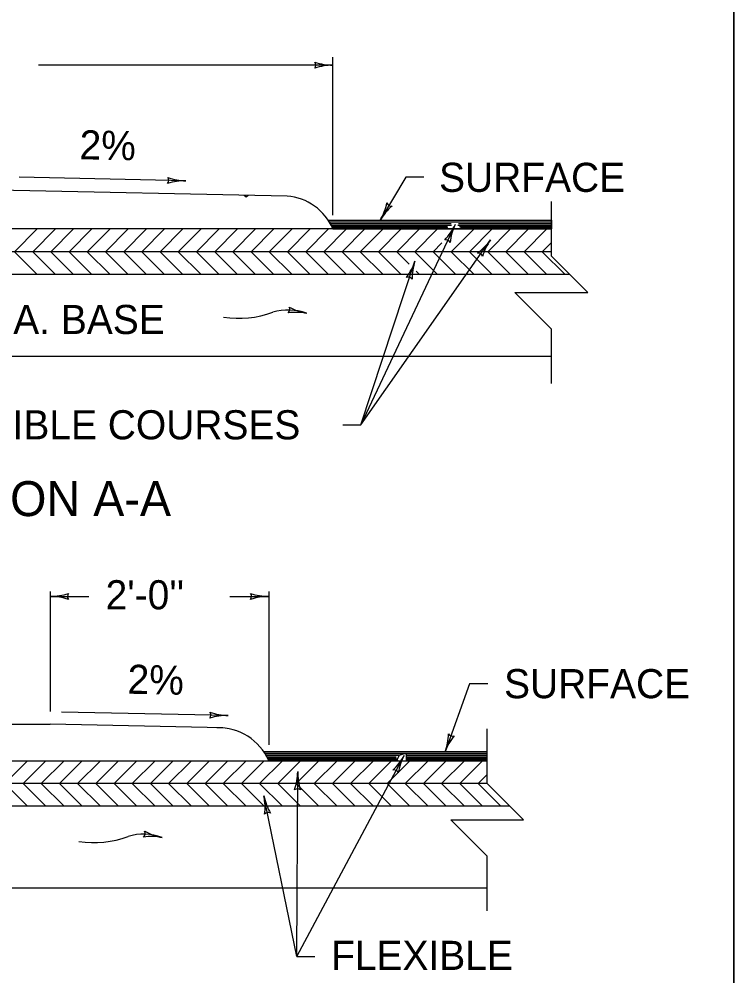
# Model space of a CAD drawing. Extents: x 1007 to 1035.5, y 1000.5 to 1021.5.
# Drawn here: x 1030.59 to 1035.5, y 1006.08 to 1012.65 of the extents above; entities that cross this region are included whole.
import ezdxf

# ---------------------------------------------------------------- set-up
doc = ezdxf.new("R2010")
doc.units = 0
for name, color, linetype in [('Level 1', 7, 'Continuous'), ('Level 10', 7, 'Continuous'), ('Level 11', 7, 'Continuous')]:
    doc.layers.add(name, color=color, linetype=linetype)

msp = doc.modelspace()

# ---------------------------------------------------------------- linework, layer by layer
at = {"layer": 'Level 1'}
for p, q in [((1032.7464, 1011.3078), (1032.7464, 1012.3914)), ((1032.7464, 1012.3372), (1030.7238, 1012.3372)), ((1031.7363, 1011.5433), (1030.5915, 1011.5672)), ((1033.2465, 1011.5672), (1033.0706, 1011.2732)), ((1033.3715, 1011.5672), (1033.2465, 1011.5672)), ((1032.4322, 1011.4379), (1030.3714, 1011.4809)), ((1032.7134, 1011.2732), (1034.2464, 1011.2732)), ((1032.7208, 1011.2618), (1034.2464, 1011.2618)), ((1032.7276, 1011.2503), (1033.5572, 1011.2503)), ((1033.6078, 1011.2503), (1034.2464, 1011.2503)), ((1032.7464, 1011.2127), (1026.4964, 1011.2127)), ((1030.5593, 1011.0563), (1030.7156, 1011.2127)), ((1030.6843, 1011.0563), (1030.8406, 1011.2127)), ((1030.8093, 1011.0563), (1030.9656, 1011.2127)), ((1030.9343, 1011.0563), (1031.0906, 1011.2127)), ((1031.0593, 1011.0563), (1031.2156, 1011.2127)), ((1031.1843, 1011.0563), (1031.3406, 1011.2127)), ((1031.3093, 1011.0563), (1031.4656, 1011.2127)), ((1031.4343, 1011.0563), (1031.5906, 1011.2127)), ((1031.5593, 1011.0563), (1031.7156, 1011.2127)), ((1031.6843, 1011.0563), (1031.8406, 1011.2127)), ((1031.8093, 1011.0563), (1031.9656, 1011.2127)), ((1031.9343, 1011.0563), (1032.0906, 1011.2127)), ((1032.0593, 1011.0563), (1032.2156, 1011.2127)), ((1032.1843, 1011.0563), (1032.3406, 1011.2127)), ((1032.3093, 1011.0563), (1032.4656, 1011.2127)), ((1032.4343, 1011.0563), (1032.5906, 1011.2127)), ((1032.5593, 1011.0563), (1032.7156, 1011.2127)), ((1032.6843, 1011.0563), (1032.8406, 1011.2127)), ((1032.7338, 1011.239), (1033.5617, 1011.239)), ((1032.7385, 1011.2298), (1033.5332, 1011.2298)), ((1032.7428, 1011.2208), (1033.5361, 1011.2208)), ((1032.7464, 1011.2127), (1034.2464, 1011.2127)), ((1032.8093, 1011.0563), (1032.9656, 1011.2127)), ((1032.9343, 1011.0563), (1033.0906, 1011.2127)), ((1033.5856, 1011.2419), (1032.9385, 1009.8678)), ((1033.0593, 1011.0563), (1033.2156, 1011.2127)), ((1033.1843, 1011.0563), (1033.3406, 1011.2127)), ((1033.3093, 1011.0563), (1033.4656, 1011.2127)), ((1033.5593, 1011.0563), (1033.7156, 1011.2127)), ((1033.6044, 1011.239), (1034.2464, 1011.239)), ((1033.6158, 1011.2298), (1034.2464, 1011.2298)), ((1033.6227, 1011.2208), (1034.2464, 1011.2208)), ((1033.6843, 1011.0563), (1033.8406, 1011.2127)), ((1033.8093, 1011.0563), (1033.9656, 1011.2127)), ((1033.9343, 1011.0563), (1034.0906, 1011.2127)), ((1034.0593, 1011.0563), (1034.2156, 1011.2127)), ((1032.9385, 1009.8678), (1033.8287, 1011.1376)), ((1034.1843, 1011.0563), (1034.2464, 1011.1185)), ((1034.2464, 1011.0563), (1026.4964, 1011.0563)), ((1030.7155, 1010.9001), (1030.5593, 1011.0563)), ((1030.8405, 1010.9001), (1030.6843, 1011.0563)), ((1030.9655, 1010.9001), (1030.8093, 1011.0563)), ((1031.0905, 1010.9001), (1030.9343, 1011.0563)), ((1031.2155, 1010.9001), (1031.0593, 1011.0563)), ((1031.3405, 1010.9001), (1031.1843, 1011.0563)), ((1031.4655, 1010.9001), (1031.3093, 1011.0563)), ((1031.5905, 1010.9001), (1031.4343, 1011.0563)), ((1031.7155, 1010.9001), (1031.5593, 1011.0563)), ((1031.8405, 1010.9001), (1031.6843, 1011.0563)), ((1031.9655, 1010.9001), (1031.8093, 1011.0563)), ((1032.0905, 1010.9001), (1031.9343, 1011.0563)), ((1032.2155, 1010.9001), (1032.0593, 1011.0563)), ((1032.3405, 1010.9001), (1032.1843, 1011.0563)), ((1032.4655, 1010.9001), (1032.3093, 1011.0563)), ((1032.5905, 1010.9001), (1032.4343, 1011.0563)), ((1032.7155, 1010.9001), (1032.5593, 1011.0563)), ((1032.8405, 1010.9001), (1032.6843, 1011.0563)), ((1032.9655, 1010.9001), (1032.8093, 1011.0563)), ((1033.0905, 1010.9001), (1032.9343, 1011.0563)), ((1033.2155, 1010.9001), (1033.0593, 1011.0563)), ((1033.2701, 1010.9705), (1033.1843, 1011.0563)), ((1033.4655, 1010.9001), (1033.3093, 1011.0563)), ((1033.4343, 1011.0563), (1033.4949, 1011.117)), ((1033.5905, 1010.9001), (1033.4343, 1011.0563)), ((1033.7155, 1010.9001), (1033.5593, 1011.0563)), ((1033.8405, 1010.9001), (1033.6843, 1011.0563)), ((1033.9655, 1010.9001), (1033.8093, 1011.0563)), ((1034.0905, 1010.9001), (1033.9343, 1011.0563)), ((1034.2155, 1010.9001), (1034.0593, 1011.0563)), ((1034.3405, 1010.9001), (1034.1843, 1011.0563)), ((1032.9385, 1009.8678), (1033.3098, 1010.9921)), ((1033.3405, 1010.9001), (1033.3188, 1010.9218)), ((1034.3716, 1010.9), (1026.6216, 1010.9)), ((1034.2464, 1010.3377), (1026.4964, 1010.3377)), ((1032.8135, 1009.8678), (1032.9385, 1009.8678)), ((1030.8052, 1008.7226), (1030.8052, 1007.8999)), ((1030.8052, 1008.6894), (1031.0692, 1008.6894)), ((1030.9276, 1008.6894), (1031.0447, 1008.6894)), ((1032.0379, 1008.6894), (1032.3052, 1008.6894)), ((1032.0533, 1008.6894), (1032.3052, 1008.6894)), ((1032.3052, 1008.7226), (1032.3052, 1007.6699)), ((1033.6847, 1008.0885), (1033.5168, 1007.6218)), ((1033.8097, 1008.0885), (1033.6847, 1008.0885)), ((1032.0259, 1007.8717), (1030.8812, 1007.8956)), ((1026.4964, 1007.8113), (1030.8052, 1007.8113)), ((1031.9909, 1007.7866), (1030.8052, 1007.8113)), ((1032.2722, 1007.6218), (1033.8052, 1007.6218)), ((1032.2796, 1007.6104), (1033.2367, 1007.6104)), ((1032.2863, 1007.599), (1033.2036, 1007.599)), ((1032.2926, 1007.5877), (1033.1803, 1007.5877)), ((1032.2973, 1007.5785), (1033.1818, 1007.5785)), ((1032.4973, 1006.2165), (1033.2358, 1007.5977)), ((1033.2483, 1007.6104), (1033.8052, 1007.6104)), ((1033.2483, 1007.599), (1033.8052, 1007.599)), ((1033.2483, 1007.5877), (1033.8052, 1007.5877)), ((1033.2483, 1007.5785), (1033.8052, 1007.5785)), ((1026.6839, 1007.5613), (1033.8052, 1007.5613)), ((1030.493, 1007.405), (1030.6493, 1007.5613)), ((1030.618, 1007.405), (1030.7743, 1007.5613)), ((1030.743, 1007.405), (1030.8993, 1007.5613)), ((1030.868, 1007.405), (1031.0243, 1007.5613)), ((1030.993, 1007.405), (1031.1493, 1007.5613)), ((1031.118, 1007.405), (1031.2743, 1007.5613)), ((1031.243, 1007.405), (1031.3993, 1007.5613)), ((1031.368, 1007.405), (1031.5243, 1007.5613)), ((1031.493, 1007.405), (1031.6493, 1007.5613)), ((1031.618, 1007.405), (1031.7743, 1007.5613)), ((1031.743, 1007.405), (1031.8993, 1007.5613)), ((1031.868, 1007.405), (1032.0243, 1007.5613)), ((1031.993, 1007.405), (1032.1493, 1007.5613)), ((1032.118, 1007.405), (1032.2743, 1007.5613)), ((1032.243, 1007.405), (1032.3993, 1007.5613)), ((1032.3016, 1007.5694), (1033.1876, 1007.5694)), ((1032.368, 1007.405), (1032.5243, 1007.5613)), ((1032.493, 1007.405), (1032.6493, 1007.5613)), ((1032.618, 1007.405), (1032.7743, 1007.5613)), ((1032.743, 1007.405), (1032.8993, 1007.5613)), ((1032.868, 1007.405), (1033.0243, 1007.5613)), ((1032.993, 1007.405), (1033.1493, 1007.5613)), ((1033.118, 1007.405), (1033.2743, 1007.5613)), ((1033.243, 1007.405), (1033.3993, 1007.5613)), ((1033.2483, 1007.5694), (1033.8052, 1007.5694)), ((1033.368, 1007.405), (1033.5243, 1007.5613)), ((1033.493, 1007.405), (1033.6493, 1007.5613)), ((1033.618, 1007.405), (1033.7743, 1007.5613)), ((1032.4973, 1006.2165), (1032.5041, 1007.486)), ((1033.743, 1007.405), (1033.8052, 1007.4672)), ((1033.8052, 1007.405), (1026.3403, 1007.405)), ((1030.6493, 1007.2488), (1030.493, 1007.405)), ((1030.7743, 1007.2488), (1030.618, 1007.405)), ((1030.8993, 1007.2488), (1030.743, 1007.405)), ((1031.0243, 1007.2488), (1030.868, 1007.405)), ((1031.1493, 1007.2488), (1030.993, 1007.405)), ((1031.2743, 1007.2488), (1031.118, 1007.405)), ((1031.3993, 1007.2488), (1031.243, 1007.405)), ((1031.5243, 1007.2488), (1031.368, 1007.405)), ((1031.6493, 1007.2488), (1031.493, 1007.405)), ((1031.7743, 1007.2488), (1031.618, 1007.405)), ((1031.8993, 1007.2488), (1031.743, 1007.405)), ((1032.0243, 1007.2488), (1031.868, 1007.405)), ((1032.1493, 1007.2488), (1031.993, 1007.405)), ((1032.2743, 1007.2488), (1032.118, 1007.405)), ((1032.3993, 1007.2488), (1032.243, 1007.405)), ((1032.5243, 1007.2488), (1032.368, 1007.405)), ((1032.6493, 1007.2488), (1032.493, 1007.405)), ((1032.7743, 1007.2488), (1032.618, 1007.405)), ((1032.8993, 1007.2488), (1032.743, 1007.405)), ((1033.0243, 1007.2488), (1032.868, 1007.405)), ((1033.1493, 1007.2488), (1032.993, 1007.405)), ((1033.2743, 1007.2488), (1033.118, 1007.405)), ((1033.3993, 1007.2488), (1033.243, 1007.405)), ((1033.5243, 1007.2488), (1033.368, 1007.405)), ((1033.6493, 1007.2488), (1033.493, 1007.405)), ((1033.7743, 1007.2488), (1033.618, 1007.405)), ((1033.8993, 1007.2488), (1033.743, 1007.405)), ((1032.4973, 1006.2165), (1032.2723, 1007.3198)), ((1033.9615, 1007.2487), (1026.4964, 1007.2487)), ((1033.8052, 1006.6863), (1026.4964, 1006.6863)), ((1032.4973, 1006.2165), (1032.6223, 1006.2165))]:
    msp.add_line(p, q, dxfattribs=at)
for points in [[(1032.1355, 1011.4441), (1032.1508, 1011.4327)], [(1032.1508, 1011.4327), (1032.1651, 1011.4434)], [(1034.2464, 1010.1502), (1034.2464, 1010.5252), (1033.9964, 1010.7752), (1034.4964, 1010.7752), (1034.2464, 1011.0252), (1034.2464, 1011.4002)], [(1033.8052, 1006.53), (1033.8052, 1006.905), (1033.5552, 1007.155), (1034.0552, 1007.155), (1033.8052, 1007.405), (1033.8052, 1007.78)]]:
    msp.add_lwpolyline(points, dxfattribs=at)
for points in [[(1032.7134, 1011.2732), (1034.2464, 1011.2732), (1034.2464, 1011.2127), (1032.7464, 1011.2127), (1032.7428, 1011.2208), (1032.7385, 1011.2298), (1032.7338, 1011.239), (1032.7276, 1011.2503), (1032.7208, 1011.2618)], [(1032.3052, 1007.5613), (1033.1947, 1007.5613), (1033.1876, 1007.5694), (1033.2036, 1007.599), (1033.2367, 1007.6104), (1033.2483, 1007.6104), (1033.2483, 1007.599), (1033.2483, 1007.5877), (1033.2483, 1007.5785), (1033.2483, 1007.5694), (1033.2473, 1007.5613), (1033.8052, 1007.5613), (1033.8052, 1007.6218), (1032.2722, 1007.6218), (1032.2796, 1007.6104), (1032.2863, 1007.599), (1032.2926, 1007.5877), (1032.2973, 1007.5785), (1032.3016, 1007.5694)]]:
    msp.add_lwpolyline(points, close=True, dxfattribs=at)
for centre, radius, start, end in [((1032.5979, 1012.3372), 0.0312, 318.7746, 40.89129), ((1032.7464, 1011.9465), 0.3906, 90, 108.66878), ((1032.7464, 1012.7278), 0.3906, 251.34716, 269.99389), ((1032.7464, 1011.9465), 0.3906, 89.98778, 90), ((1031.5877, 1011.5464), 0.0312, 317.57772, 39.69441), ((1031.7281, 1011.1527), 0.3906, 88.80312, 107.47191), ((1031.7444, 1011.9338), 0.3906, 250.15028, 268.79701), ((1031.7281, 1011.1527), 0.3906, 88.7909, 88.80312), ((1032.4021, 1011.0642), 0.375, 23.329, 85.60129), ((1032.7354, 1011.4737), 0.3906, 329.10555, 347.77434), ((1033.1469, 1011.4006), 0.0312, 197.88015, 279.99684), ((1033.4058, 1011.0726), 0.3906, 130.45271, 149.09944), ((1032.7354, 1011.4737), 0.3906, 329.09333, 329.10555), ((1033.2322, 1011.4083), 0.3906, 316.13048, 334.77721), ((1033.939, 1011.0755), 0.3906, 154.78332, 173.4521), ((1033.939, 1011.0755), 0.3906, 154.77109, 154.78332), ((1033.5223, 1011.1075), 0.0312, 23.55791, 105.67461), ((1033.5088, 1011.3618), 0.3906, 306.31453, 324.96126), ((1034.1485, 1010.9133), 0.3906, 144.96737, 163.63615), ((1034.1485, 1010.9133), 0.3906, 144.95514, 144.96737), ((1032.9389, 1011.1146), 0.3906, 323.06906, 341.71579), ((1033.6807, 1010.8696), 0.3906, 161.72191, 180.39069), ((1033.6807, 1010.8696), 0.3906, 161.70968, 161.72191), ((1033.7434, 1011.016), 0.0312, 13.74197, 95.85866), ((1033.2632, 1010.851), 0.0312, 30.4965, 112.6132), ((1032.4199, 1010.6605), 0.0312, 308.50485, 30.62154), ((1032.6378, 1011.0171), 0.3906, 240.72736, 259.39614), ((1032.0992, 1011.2765), 0.6778, 261.20454, 290.1662), ((1032.4389, 1010.2882), 0.3676, 69.79386, 106.76451), ((1032.494, 1010.2492), 0.3906, 79.40225, 98.04898), ((1032.6378, 1011.0171), 0.3906, 259.39614, 259.40837), ((1030.8052, 1009.08), 0.3906, 270, 288.66878), ((1030.8052, 1008.2988), 0.3906, 71.34716, 89.99389), ((1030.9537, 1008.6893), 0.0312, 138.7746, 220.89129), ((1032.1566, 1008.6895), 0.0312, 318.7746, 40.89129), ((1032.3052, 1008.2988), 0.3906, 90, 108.66878), ((1032.3052, 1009.08), 0.3906, 251.34716, 269.99389), ((1032.3052, 1008.2988), 0.3906, 89.98778, 90), ((1031.8774, 1007.8748), 0.0312, 317.57772, 39.69441), ((1032.0178, 1007.4811), 0.3906, 88.80312, 107.47191), ((1032.0341, 1008.2622), 0.3906, 250.15028, 268.79701), ((1032.0178, 1007.4811), 0.3906, 88.7909, 88.80312), ((1031.9608, 1007.4128), 0.375, 23.32836, 91.97406), ((1033.1493, 1007.754), 0.3906, 340.21924, 358.88803), ((1033.8844, 1007.4896), 0.3906, 141.5664, 160.21313), ((1033.5671, 1007.7616), 0.0312, 208.99384, 291.11053), ((1032.8913, 1007.7819), 0.3906, 313.21406, 331.86079), ((1033.5802, 1007.4135), 0.3906, 151.8669, 170.53568), ((1033.5802, 1007.4135), 0.3906, 151.85468, 151.8669), ((1033.1493, 1007.754), 0.3906, 340.20702, 340.21924), ((1032.1135, 1007.4881), 0.3906, 341.03876, 359.68549), ((1032.8947, 1007.4839), 0.3906, 179.67937, 179.6916), ((1032.8947, 1007.4839), 0.3906, 179.6916, 198.36038), ((1033.1657, 1007.4667), 0.0312, 20.6415, 102.75819), ((1032.6551, 1007.3978), 0.3906, 191.52283, 210.19162), ((1032.6551, 1007.3978), 0.3906, 191.51061, 191.52283), ((1031.8896, 1007.2417), 0.3906, 352.86999, 11.51672), ((1032.5032, 1007.3375), 0.0312, 48.46619, 130.58289), ((1032.302, 1007.1742), 0.0312, 60.29743, 142.41413), ((1031.4454, 1006.6892), 0.3676, 69.79386, 106.76451), ((1031.4264, 1007.0615), 0.0312, 308.50485, 30.62154), ((1031.6443, 1007.4181), 0.3906, 240.72736, 259.39614), ((1031.1057, 1007.6775), 0.6778, 261.20454, 290.1662), ((1031.5005, 1006.6502), 0.3906, 79.40225, 98.04898), ((1031.6443, 1007.4181), 0.3906, 259.39614, 259.40837)]:
    msp.add_arc(centre, radius, start, end, dxfattribs=at)
at = {"layer": 'Level 10'}
msp.add_line((1035.5, 1021.5), (1035.5, 1000.5), dxfattribs=at)
at = {"layer": 'Level 11'}
msp.add_lwpolyline([(1007, 1000.5), (1035.5, 1000.5), (1035.5, 1021.5), (1007, 1021.5)], close=True, dxfattribs=at)

# ---------------------------------------------------------------- texts
at = {"layer": 'Level 1'}
for p in [(1031.0041, 1011.6913), (1031.334, 1008.0214)]:
    msp.add_text('2%', height=0.2, rotation=358.80577, dxfattribs=at).set_placement(p)
for s, height, p in [('SURFACE', 0.2, (1033.4753, 1011.467)), ('D.G.A. BASE', 0.2, (1030.0008, 1010.4909)), ('FLEXIBLE COURSES', 0.2, (1029.8769, 1009.7678)), ('SECTION A-A', 0.24, (1029.584, 1009.2408)), ("2'-0''", 0.2, (1031.1849, 1008.6007)), ('SURFACE', 0.2, (1033.9216, 1007.9903)), ('FLEXIBLE', 0.2, (1032.7335, 1006.1247))]:
    msp.add_text(s, height=height, dxfattribs=at).set_placement(p)

doc.saveas('drawing.dxf')
